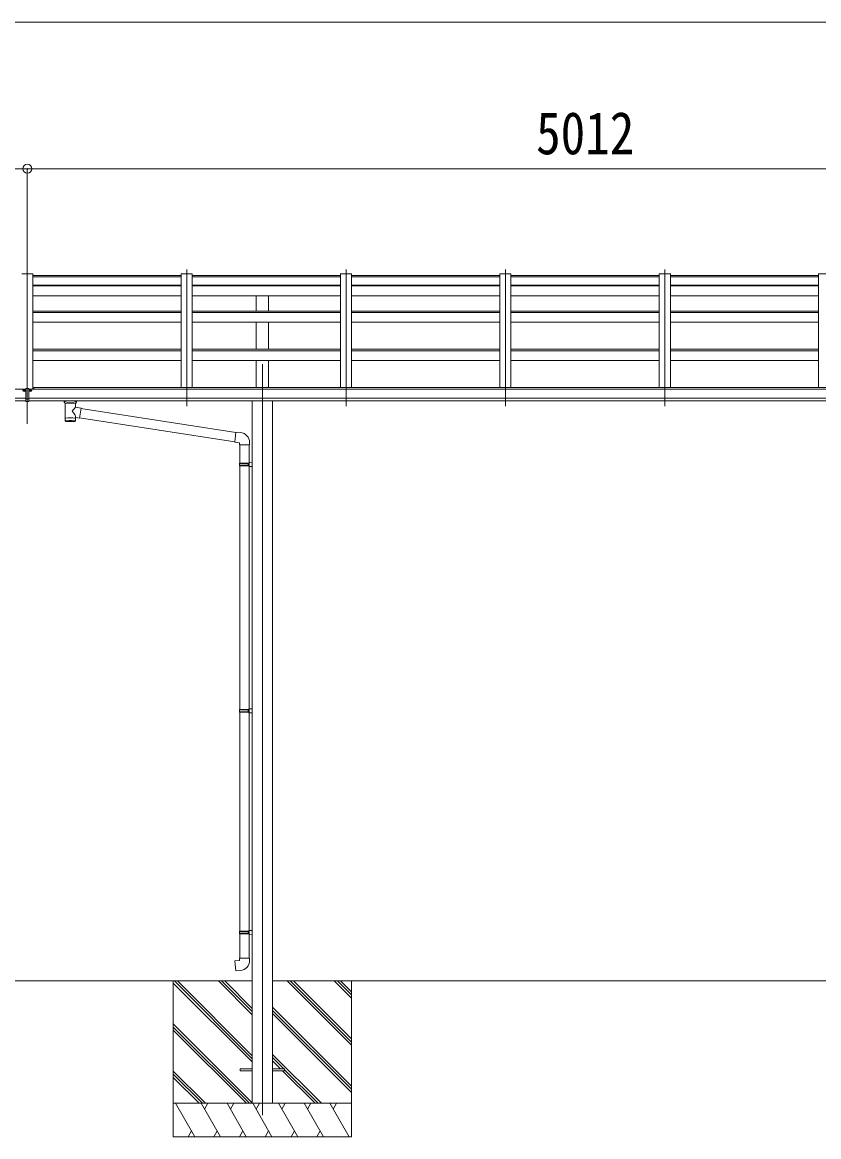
# Model space of a CAD drawing. Units: millimetres at full size, sheet at 1:40; details may follow other scales. Extents: x -11181 to 11305, y -7804 to 7716.
# Drawn here: x 4379 to 7957, y -4654 to 353 of the extents above; entities that cross this region are included whole.
import ezdxf
from ezdxf.enums import TextEntityAlignment as Align

# ---------------------------------------------------------------- set-up
doc = ezdxf.new("R2010")
doc.units = ezdxf.units.MM
doc.header["$LTSCALE"] = 40
doc.header["$PDMODE"] = 32
doc.header["$PDSIZE"] = 40
for name, color, linetype, lineweight in [('0-0_0', 7, 'Continuous', 9), ('0-1_本体', 4, 'Continuous', 9), ('0-2_部品', 7, 'Continuous', 9), ('0-8_PARTS2', 2, 'Continuous', 9), ('0-A_寸法', 6, 'Continuous', 9)]:
    doc.layers.add(name, color=color, linetype=linetype, lineweight=lineweight)
doc.styles.add('ＭＳ ゴシック', font='')
doc.styles.get('ＭＳ ゴシック').set_extended_font_data('MS Gothic')

msp = doc.modelspace()

# ---------------------------------------------------------------- linework, layer by layer
at = {"layer": '0-0_0'}
for p, q in [((3390.4, -3954.08), (5072, -3954.08)), ((5412, -3954.08), (3730.4, -3954.08)), ((5057.2, -3954.08), (5057.2, -4654.08)), ((5412, -4304.25), (5061.83, -3954.08)), ((5412, -4290.11), (5075.97, -3954.08)), ((5412, -4106.26), (5259.82, -3954.08)), ((5412, -4092.12), (5273.96, -3954.08)), ((5412, -4077.97), (5288.11, -3954.08)), ((8312, -3954.08), (5502.4, -3954.08)), ((5857.2, -4243.09), (5568.19, -3954.08)), ((5857.2, -4228.95), (5582.33, -3954.08)), ((5857.2, -4214.81), (5596.47, -3954.08)), ((5857.2, -4030.96), (5780.32, -3954.08)), ((5857.2, -4016.82), (5794.46, -3954.08)), ((5857.2, -4002.68), (5808.61, -3954.08)), ((5857.2, -3954.08), (5857.2, -4654.08)), ((5412, -4318.39), (5057.2, -3963.59)), ((5857.2, -4426.94), (5502.4, -4072.14)), ((5857.2, -4441.08), (5502.4, -4086.28)), ((5857.2, -4455.22), (5502.4, -4100.42)), ((5412, -4502.24), (5057.2, -4147.44)), ((5399.7, -4504.08), (5057.2, -4161.58)), ((5385.56, -4504.08), (5057.2, -4175.72)), ((5722.21, -4504.08), (5502.4, -4284.27)), ((5553.56, -4349.57), (5502.4, -4298.41)), ((5539.42, -4349.57), (5502.4, -4312.56)), ((5708.07, -4504.08), (5557.2, -4353.21)), ((5201.71, -4504.08), (5057.2, -4359.57)), ((5187.57, -4504.08), (5057.2, -4373.71)), ((5173.43, -4504.08), (5057.2, -4387.86)), ((5693.93, -4504.08), (5548.42, -4358.57)), ((5057.2, -4504.08), (5857.2, -4504.08)), ((5154.09, -4654.08), (5067.49, -4504.08)), ((5269.56, -4654.08), (5182.96, -4504.08)), ((5212.96, -4504.08), (5197.96, -4530.06)), ((5385.03, -4654.08), (5298.43, -4504.08)), ((5313.43, -4530.06), (5328.43, -4504.08)), ((5500.5, -4654.08), (5413.9, -4504.08)), ((5428.9, -4530.06), (5443.9, -4504.08)), ((5615.97, -4654.08), (5529.37, -4504.08)), ((5544.37, -4530.06), (5559.37, -4504.08)), ((5731.44, -4654.08), (5644.84, -4504.08)), ((5659.84, -4530.06), (5674.84, -4504.08)), ((5846.91, -4654.08), (5760.31, -4504.08)), ((5775.31, -4530.06), (5790.31, -4504.08)), ((5857.2, -4654.08), (5057.2, -4654.08)), ((5139.09, -4628.1), (5124.1, -4654.08)), ((5254.56, -4628.1), (5239.57, -4654.08)), ((5370.03, -4628.1), (5355.04, -4654.08)), ((5485.5, -4628.1), (5470.51, -4654.08)), ((5600.97, -4628.1), (5585.97, -4654.08)), ((5716.44, -4628.1), (5701.45, -4654.08))]:
    msp.add_line(p, q, dxfattribs=at)
at = {"layer": '0-1_本体'}
for p, q in [((4426.2, -777.84), (4376.2, -777.84)), ((4376.2, -777.84), (4426.2, -777.84)), ((4426.2, -777.84), (4426.2, -1294.87)), ((4426.2, -783.93), (5092.2, -783.93)), ((5092.2, -790.84), (4426.2, -790.84)), ((5092.2, -777.84), (5092.2, -1284.46)), ((5092.2, -777.84), (5142.2, -777.84)), ((5142.2, -777.84), (5142.2, -1284.46)), ((5142.2, -783.93), (5808.2, -783.93)), ((5808.2, -790.84), (5142.2, -790.84)), ((5808.2, -777.84), (5808.2, -1284.46)), ((5808.2, -777.84), (5858.2, -777.84)), ((5858.2, -777.84), (5858.2, -1284.46)), ((5858.2, -783.93), (6524.2, -783.93)), ((6524.2, -790.84), (5858.2, -790.84)), ((6524.2, -777.84), (6524.2, -1284.46)), ((6524.2, -777.84), (6574.2, -777.84)), ((6574.2, -777.84), (6574.2, -1284.46)), ((6574.2, -783.93), (7240.2, -783.93)), ((7240.2, -790.84), (6574.2, -790.84)), ((7240.2, -777.84), (7240.2, -1284.46)), ((7240.2, -777.84), (7290.2, -777.84)), ((7290.2, -777.84), (7290.2, -1284.46)), ((7290.2, -783.93), (7956.2, -783.93)), ((7956.2, -790.84), (7290.2, -790.84)), ((7956.2, -777.84), (7956.2, -1284.46)), ((7956.2, -777.84), (8006.2, -777.84)), ((5092.2, -828.64), (4426.2, -828.64)), ((5092.2, -831.75), (4426.2, -831.75)), ((5808.2, -828.64), (5142.2, -828.64)), ((5808.2, -831.75), (5142.2, -831.75)), ((6524.2, -828.64), (5858.2, -828.64)), ((6524.2, -831.75), (5858.2, -831.75)), ((7240.2, -828.64), (6574.2, -828.64)), ((7240.2, -831.75), (6574.2, -831.75)), ((7956.2, -828.64), (7290.2, -828.64)), ((7956.2, -831.75), (7290.2, -831.75)), ((5092.2, -876.4), (4426.2, -876.4)), ((5808.2, -876.4), (5142.2, -876.4)), ((5429.7, -943.31), (5429.7, -876.4)), ((5484.7, -943.31), (5484.7, -876.4)), ((6524.2, -876.4), (5858.2, -876.4)), ((7240.2, -876.4), (6574.2, -876.4)), ((7956.2, -876.4), (7290.2, -876.4)), ((5092.2, -944.65), (4426.2, -944.65)), ((5092.2, -950.84), (4426.2, -950.84)), ((5808.2, -944.65), (5142.2, -944.65)), ((5808.2, -950.84), (5142.2, -950.84)), ((6524.2, -944.65), (5858.2, -944.65)), ((6524.2, -950.84), (5858.2, -950.84)), ((7240.2, -944.65), (6574.2, -944.65)), ((7240.2, -950.84), (6574.2, -950.84)), ((7956.2, -944.65), (7290.2, -944.65)), ((7956.2, -950.84), (7290.2, -950.84)), ((5092.2, -994.65), (4426.2, -994.65)), ((5808.2, -994.65), (5142.2, -994.65)), ((5429.7, -1116.2), (5429.7, -994.65)), ((5484.7, -1116.2), (5484.7, -994.65)), ((6524.2, -994.65), (5858.2, -994.65)), ((7240.2, -994.65), (6574.2, -994.65)), ((7956.2, -994.65), (7290.2, -994.65)), ((5092.2, -1116.2), (4426.2, -1116.2)), ((5092.2, -1123.2), (4426.2, -1123.2)), ((5808.2, -1116.2), (5142.2, -1116.2)), ((5808.2, -1123.2), (5142.2, -1123.2)), ((6524.2, -1116.2), (5858.2, -1116.2)), ((6524.2, -1123.2), (5858.2, -1123.2)), ((7240.2, -1116.2), (6574.2, -1116.2)), ((7240.2, -1123.2), (6574.2, -1123.2)), ((7956.2, -1116.2), (7290.2, -1116.2)), ((7956.2, -1123.2), (7290.2, -1123.2)), ((5092.2, -1166.75), (4426.2, -1166.75)), ((5808.2, -1166.75), (5142.2, -1166.75)), ((5429.7, -1288.16), (5429.7, -1166.75)), ((5484.7, -1288.16), (5484.7, -1166.75)), ((6524.2, -1166.75), (5858.2, -1166.75)), ((7240.2, -1166.75), (6574.2, -1166.75)), ((7956.2, -1166.75), (7290.2, -1166.75)), ((4394.7, -1294.87), (-604.3, -1294.87)), ((4407.7, -1294.87), (9406.7, -1294.87)), ((4431.2, -1288.16), (9383.2, -1288.16)), ((4431.2, -1294.87), (4431.2, -1288.16)), ((-604.3, -1336.09), (4394.7, -1336.09)), ((4394.7, -1347.94), (-604.3, -1347.87)), ((9406.7, -1336.09), (4407.7, -1336.09)), ((4407.7, -1347.94), (9406.7, -1347.87)), ((5412, -1348.03), (5412, -4504.1)), ((5502.4, -1348.03), (5502.4, -4504.1))]:
    msp.add_line(p, q, dxfattribs=at)
at = {"layer": '0-2_部品'}
for p, q in [((4386.73, -1300.21), (4386.73, -1301.86)), ((4386.73, -1301.86), (4386.73, -1300.21)), ((4386.73, -1301.11), (4387.73, -1301.11)), ((4387.73, -1301.11), (4386.73, -1301.11)), ((4387.73, -1301.86), (4387.73, -1300.21)), ((4387.73, -1300.21), (4387.73, -1301.86)), ((4388.73, -1300.96), (4389.73, -1300.96)), ((4388.73, -1300.96), (4389.73, -1300.96)), ((4394.7, -1292.53), (4394.7, -1351.39)), ((4407.7, -1292.53), (4407.7, -1351.39)), ((4413.68, -1300.96), (4412.68, -1300.96)), ((4413.68, -1300.96), (4412.68, -1300.96)), ((4414.68, -1300.21), (4414.68, -1301.86)), ((4414.68, -1301.86), (4414.68, -1300.21)), ((4414.68, -1301.11), (4415.68, -1301.11)), ((4415.68, -1301.11), (4414.68, -1301.11)), ((4415.68, -1301.86), (4415.68, -1300.21)), ((4415.68, -1300.21), (4415.68, -1301.86)), ((4394.7, -1338.23), (4407.7, -1338.23)), ((4407.7, -1338.23), (4394.7, -1338.23)), ((4567.5, -1354.18), (4567.5, -1348.07)), ((4621.5, -1354.18), (4621.5, -1348.07)), ((4571.6, -1358.68), (4571.58, -1438.98)), ((4617.4, -1376.26), (4617.4, -1358.67)), ((4642.62, -1380.16), (4617.4, -1376.25)), ((4642.62, -1380.16), (4635.6, -1425.42)), ((5337.73, -1490.07), (4642.31, -1382.18)), ((4617.42, -1438.98), (4617.4, -1422.35)), ((4617.4, -1422.6), (4635.6, -1425.42)), ((5334.07, -1532), (4635.87, -1423.68)), ((5358.72, -1490.13), (5337.89, -1488.3)), ((5353.8, -1545.87), (5399.8, -1545.87)), ((5355.8, -1545.87), (5355.8, -1628.53)), ((5397.8, -1545.87), (5397.8, -1625.97)), ((5399.8, -1545.87), (5399.8, -1534.95)), ((5353.8, -1630.53), (5354.8, -1628.53)), ((5353.8, -1630.53), (5397.8, -1630.53)), ((5353.8, -1630.53), (5353.8, -1638.53)), ((5353.8, -1638.53), (5397.8, -1638.53)), ((5353.8, -1638.53), (5354.8, -1640.53)), ((5354.8, -1628.53), (5397.8, -1628.53)), ((5354.8, -1640.53), (5397.8, -1640.53)), ((5355.8, -1640.53), (5355.8, -2734.72)), ((5393.33, -1630.53), (5392.9, -1628.53)), ((5395.8, -1626.03), (5411.8, -1625.56)), ((5395.8, -1628.03), (5395.8, -1626.03)), ((5395.8, -1628.03), (5397.8, -1628.03)), ((5395.8, -1643.03), (5395.8, -1641.03)), ((5395.8, -1643.03), (5411.8, -1643.5)), ((5397.8, -1643.09), (5397.8, -2732.16)), ((5411.8, -1625.56), (5411.8, -1643.5)), ((5353.8, -2736.72), (5354.8, -2734.72)), ((5353.8, -2736.72), (5397.8, -2736.72)), ((5353.8, -2736.72), (5353.8, -2744.72)), ((5353.8, -2744.72), (5397.8, -2744.72)), ((5353.8, -2744.72), (5354.8, -2746.72)), ((5354.8, -2734.72), (5397.8, -2734.72)), ((5354.8, -2746.72), (5397.8, -2746.72)), ((5355.8, -2746.72), (5355.8, -3729.88)), ((5393.33, -2736.72), (5392.9, -2734.72)), ((5395.8, -2732.22), (5411.8, -2731.75)), ((5395.8, -2734.22), (5395.8, -2732.22)), ((5395.8, -2734.22), (5397.8, -2734.22)), ((5395.8, -2749.22), (5395.8, -2747.22)), ((5395.8, -2749.22), (5411.8, -2749.69)), ((5397.8, -2749.28), (5397.8, -3727.32)), ((5411.8, -2731.75), (5411.8, -2749.69)), ((5353.8, -3731.88), (5354.8, -3729.88)), ((5353.8, -3731.88), (5397.8, -3731.88)), ((5353.8, -3731.88), (5353.8, -3739.88)), ((5353.8, -3739.88), (5397.8, -3739.88)), ((5353.8, -3739.88), (5354.8, -3741.88)), ((5354.8, -3729.88), (5397.8, -3729.88)), ((5354.8, -3741.88), (5397.8, -3741.88)), ((5355.8, -3741.88), (5355.8, -3851.88)), ((5393.33, -3731.88), (5392.9, -3729.88)), ((5395.8, -3727.38), (5411.8, -3726.91)), ((5395.8, -3729.38), (5395.8, -3727.38)), ((5395.8, -3729.38), (5397.8, -3729.38)), ((5395.8, -3744.38), (5395.8, -3742.38)), ((5395.8, -3744.38), (5411.8, -3744.85)), ((5397.8, -3744.44), (5397.8, -3851.88)), ((5411.8, -3726.91), (5411.8, -3744.85)), ((5353.8, -3851.88), (5399.8, -3851.88)), ((5353.8, -3861.88), (5353.8, -3851.88)), ((5399.8, -3851.88), (5399.8, -3862.79))]:
    msp.add_line(p, q, dxfattribs=at)
at = {"layer": '0-2_部品', "color": 4}
for p, q in [((5357.4, -4349.57), (5357.4, -4358.57)), ((5412.4, -4349.57), (5357.4, -4349.57)), ((5557.4, -4349.57), (5502.4, -4349.57)), ((5557.4, -4349.57), (5557.4, -4358.57)), ((5412.4, -4358.57), (5357.4, -4358.57)), ((5557.4, -4358.57), (5502.4, -4358.57))]:
    msp.add_line(p, q, dxfattribs=at)
at = {"layer": '0-2_部品'}
for points in [[(4385.73, -1300.06), (4384.73, -1300.06), (4384.73, -1300.96), (4385.73, -1300.96)], [(4385.73, -1300.06), (4384.73, -1300.06), (4384.73, -1300.96), (4385.73, -1300.96)], [(4387.73, -1299.16), (4387.73, -1298.26), (4386.73, -1298.26), (4386.73, -1299.16)], [(4387.73, -1299.16), (4387.73, -1298.26), (4386.73, -1298.26), (4386.73, -1299.16)], [(4389.73, -1300.96), (4389.73, -1300.06), (4388.73, -1300.06)], [(4389.73, -1300.96), (4389.73, -1300.06), (4388.73, -1300.06)], [(4394.7, -1292.53), (4407.7, -1292.53), (4407.7, -1351.39), (4394.7, -1351.39)], [(4407.7, -1292.53), (4394.7, -1292.53), (4394.7, -1351.39), (4407.7, -1351.39)], [(4412.68, -1300.96), (4412.68, -1300.06), (4413.68, -1300.06)], [(4412.68, -1300.96), (4412.68, -1300.06), (4413.68, -1300.06)], [(4414.68, -1299.16), (4414.68, -1298.26), (4415.68, -1298.26), (4415.68, -1299.16)], [(4414.68, -1299.16), (4414.68, -1298.26), (4415.68, -1298.26), (4415.68, -1299.16)], [(4416.68, -1300.06), (4417.68, -1300.06), (4417.68, -1300.96), (4416.68, -1300.96)], [(4416.68, -1300.06), (4417.68, -1300.06), (4417.68, -1300.96), (4416.68, -1300.96)], [(4386.73, -1301.86), (4386.73, -1302.76), (4387.73, -1302.76), (4387.73, -1301.86)], [(4386.73, -1301.86), (4386.73, -1302.76), (4387.73, -1302.76), (4387.73, -1301.86)], [(4415.68, -1301.86), (4415.68, -1302.76), (4414.68, -1302.76), (4414.68, -1301.86)], [(4415.68, -1301.86), (4415.68, -1302.76), (4414.68, -1302.76), (4414.68, -1301.86)], [(4567.54, -1354.24), (4567.52, -1353.88), (4567.76, -1352.93), (4568.28, -1352.04), (4569.09, -1351.21), (4570.2, -1350.41), (4571.6, -1349.68)], [(4617.4, -1349.7), (4617.63, -1349.79), (4618.99, -1350.52), (4620.1, -1351.37), (4620.86, -1352.24), (4621.32, -1353.14), (4621.49, -1354.02)], [(4567.54, -1354.13), (4567.52, -1354.48), (4567.76, -1355.44), (4568.28, -1356.32), (4569.09, -1357.16), (4570.2, -1357.96), (4571.6, -1358.68)], [(4617.4, -1358.67), (4617.63, -1358.58), (4618.99, -1357.84), (4620.1, -1357), (4620.86, -1356.13), (4621.32, -1355.23), (4621.49, -1354.34)], [(5337.89, -1488.3), (5333.88, -1534.13), (5353.8, -1535.87), (5353.8, -1545.87)], [(5393.33, -1630.53), (5393.33, -1638.53), (5392.9, -1640.53)], [(5395.8, -1641.03), (5397.8, -1641.03), (5397.8, -1628.03)], [(5393.33, -2736.72), (5393.33, -2744.72), (5392.9, -2746.72)], [(5395.8, -2747.22), (5397.8, -2747.22), (5397.8, -2734.22)], [(5393.33, -3731.88), (5393.33, -3739.88), (5392.9, -3741.88)], [(5395.8, -3742.38), (5397.8, -3742.38), (5397.8, -3729.38)], [(5358.72, -3907.62), (5337.89, -3909.45), (5333.88, -3863.62), (5353.8, -3861.88)]]:
    msp.add_lwpolyline(points, dxfattribs=at)
for centre, radius, start, end in [((4584.57, -1399.4), 51.38, 92.46126, 104.61963), ((4604.46, -1399.4), 51.38, 75.38037, 87.53874), ((5354.8, -1534.95), 45, 0, 85), ((5354.8, -3862.79), 45, 275, 0)]:
    msp.add_arc(centre, radius, start, end, dxfattribs=at)
for centre, major_axis in [((4387.23, -1300.21), (5.9, 0)), ((4387.23, -1300.21), (5.9, 0)), ((4415.18, -1300.21), (-5.9, 0)), ((4415.18, -1300.21), (-5.9, 0))]:
    msp.add_ellipse(centre, major_axis=major_axis, ratio=0.9, dxfattribs=at)
for centre, major_axis, ratio, start_param, end_param in [((4387.23, -1300.51), (5.9, 0), 0.9, 6.2831853, 9.424778), ((4387.23, -1300.51), (5.9, 0), 0.9, 6.2831853, 9.424778), ((4385.73, -1299.16), (-1, 0), 0.9, 1.5707963, 3.1415927), ((4385.73, -1299.16), (-1, 0), 0.9, 1.5707963, 3.1415927), ((4385.73, -1301.86), (1, 0), 0.9, 6.2831853, 7.8539816), ((4385.73, -1301.86), (1, 0), 0.9, 6.2831853, 7.8539816), ((4385.73, -1300.21), (1, 0), 0.9, 6.2831853, 6.9023328), ((4385.73, -1300.21), (1, 0), 0.9, 6.2831853, 6.9023328), ((4388.73, -1299.16), (1, 0), 0.9, 3.1415927, 4.712389), ((4388.73, -1299.16), (1, 0), 0.9, 3.1415927, 4.712389), ((4388.73, -1300.21), (-1, 0), 0.9, 5.6640378, 6.2831853), ((4388.73, -1300.21), (-1, 0), 0.9, 5.6640378, 6.2831853), ((4388.73, -1301.86), (-1, 0), 0.9, 4.712389, 6.2831853), ((4388.73, -1301.86), (-1, 0), 0.9, 4.712389, 6.2831853), ((4415.18, -1300.51), (-5.9, 0), 0.9, 3.1415927, 6.2831853), ((4415.18, -1300.51), (-5.9, 0), 0.9, 3.1415927, 6.2831853), ((4413.68, -1299.16), (-1, 0), 0.9, 1.5707963, 3.1415927), ((4413.68, -1299.16), (-1, 0), 0.9, 1.5707963, 3.1415927), ((4413.68, -1301.86), (1, 0), 0.9, 6.2831853, 7.8539816), ((4413.68, -1301.86), (1, 0), 0.9, 6.2831853, 7.8539816), ((4413.68, -1300.21), (1, 0), 0.9, 6.2831853, 6.9023328), ((4413.68, -1300.21), (1, 0), 0.9, 6.2831853, 6.9023328), ((4416.68, -1299.16), (1, 0), 0.9, 3.1415927, 4.712389), ((4416.68, -1299.16), (1, 0), 0.9, 3.1415927, 4.712389), ((4416.68, -1300.21), (-1, 0), 0.9, 5.6640378, 6.2831853), ((4416.68, -1300.21), (-1, 0), 0.9, 5.6640378, 6.2831853), ((4416.68, -1301.86), (-1, 0), 0.9, 4.712389, 6.2831853), ((4416.68, -1301.86), (-1, 0), 0.9, 4.712389, 6.2831853), ((4594.5, -1359.88), (-22.91, -0.42), 0.072511, 4.711586, 6.2823824), ((4594.52, -1358.25), (-22.91, -0.42), 0.072511, 4.711586, 6.2823824), ((4594.48, -1358.25), (22.92, -0.42), 0.07247, 0.0008089, 1.5716053), ((4594.48, -1359.88), (22.92, -0.42), 0.07247, 0.0008089, 1.5716053), ((4594.5, -1395.81), (-22.81, 26.62), 0.234429, 3.1563334, 4.5976381), ((4597.05, -1398.45), (20.32, 22.25), 0.045535, 4.9756507, 6.2441899), ((4605.5, -1354.18), (16, 0), 0.361356, 0, 0.0194874), ((4605.5, -1354.18), (16, 0), 0.361356, 6.2636979, 6.2831853), ((4594.5, -1438.98), (22.92, 0), 0.101955, 6.2829723, 9.4248207), ((4594.5, -1438.98), (22.92, 0), 0.101955, 3.1415499, 6.2833984), ((4594.5, -1426.53), (22.91, 0), 0.122865, 6.2831853, 9.424778)]:
    msp.add_ellipse(centre, major_axis=major_axis, ratio=ratio, start_param=start_param, end_param=end_param, dxfattribs=at)
at = {"layer": '0-8_PARTS2'}
for p, q in [((4401.2, -1451.82), (4401.2, -736.55)), ((5117.2, -757.1), (5117.2, -1371.29)), ((5833.2, -757.1), (5833.2, -1371.29)), ((6549.2, -757.1), (6549.2, -1371.29)), ((7265.2, -757.1), (7265.2, -1371.29)), ((5457.2, -1182.48), (5457.2, -4557.71))]:
    msp.add_line(p, q, dxfattribs=at)
at = {"layer": '0-A_寸法'}
for p, q in [((-630.79, 353.03), (9433.2, 353.03)), ((-610.79, -305.07), (4401.2, -305.07)), ((9413.2, -305.07), (4401.2, -305.07)), ((4401.2, -305.07), (4401.2, -760.64)), ((4401.2, -305.07), (4401.2, -760.64))]:
    msp.add_line(p, q, dxfattribs=at)
msp.add_point((4401.2, -305.07), dxfattribs=at)

# ---------------------------------------------------------------- texts
at = {"layer": '0-A_寸法', "color": 7, "style": 'ＭＳ ゴシック', "width": 0.85}
msp.add_text('5012', height=190.6, dxfattribs=at).set_placement((6687.2, -297.07), align=Align.BOTTOM_LEFT)

doc.saveas('drawing.dxf')
